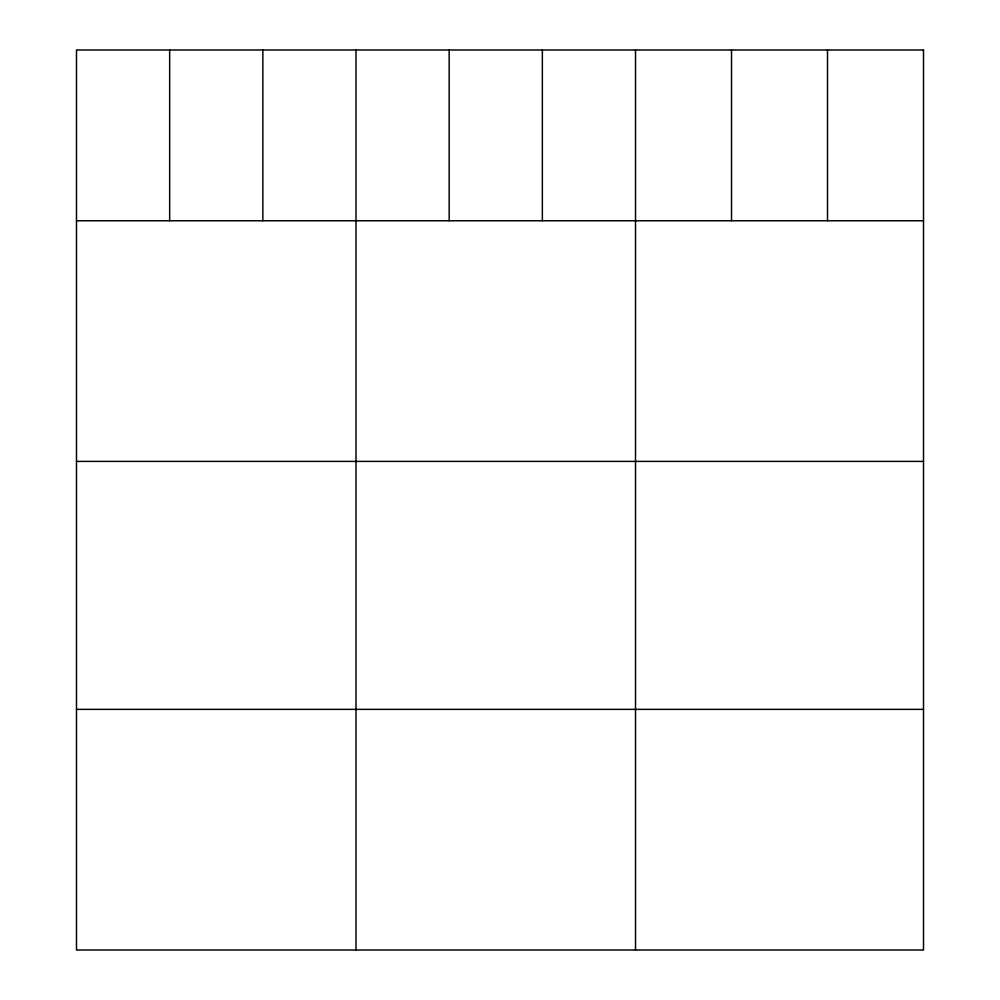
<?xml version="1.0" encoding="UTF-8"?>
<svg xmlns="http://www.w3.org/2000/svg" width="1000" height="1000" viewBox="0 0 1000 1000"><rect width="100%" height="100%" fill="white"/><g stroke="black" fill="none" stroke-linecap="round" stroke-linejoin="round"><path stroke-width="1.5" d="M76.487 220.75L923.512 220.75M76.487 461.4L923.512 461.4M76.487 709.35L923.512 709.35M827.513 50L827.513 220.75M731.525 50L731.525 220.75M635.525 50L635.525 950M542.35 50L542.35 220.75M449.175 50L449.175 220.75M356.012 50L356.012 950M262.838 50L262.838 220.75M169.662 50L169.662 220.75M923.512 50L76.487 50L76.487 950L923.512 950L923.512 50"/></g></svg>
